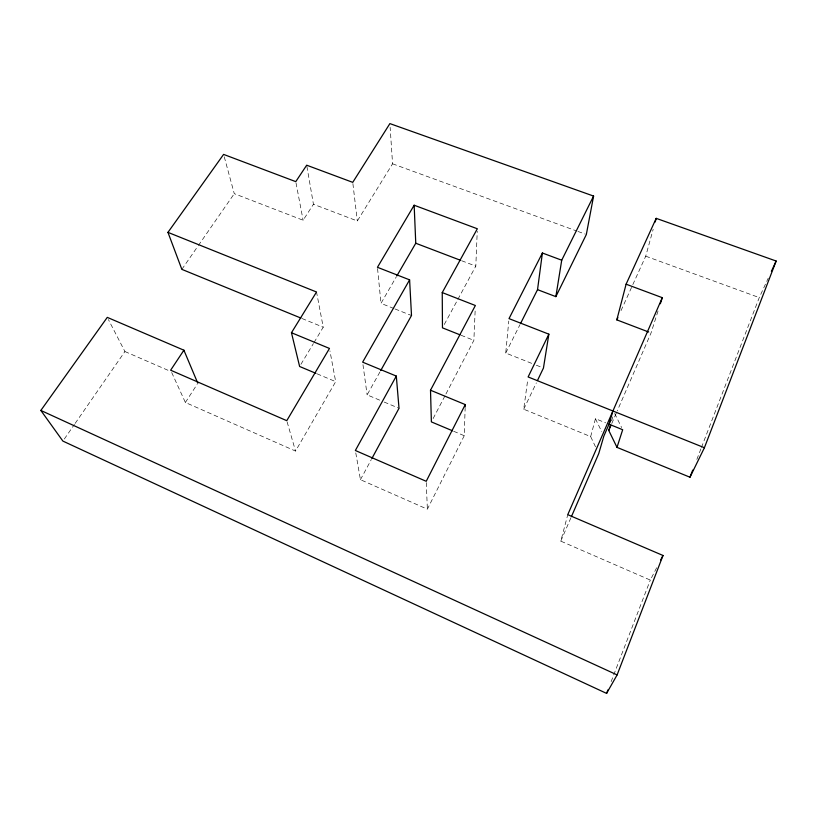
<?xml version="1.0" encoding="UTF-8"?>
<svg xmlns="http://www.w3.org/2000/svg" width="817" height="817" viewBox="0 0 817 817"><rect width="100%" height="100%" fill="white"/><g stroke="black" fill="none" stroke-linecap="round" stroke-linejoin="round"><path stroke-width="0.61" stroke-dasharray="4.08 3.06" d="M355.783 452.924L360.44 479.681L427.373 509.195L464.24 435.716L465.139 408.316M444.285 324.482L475.811 266.128L477.24 231.262M445.939 393.968L473.87 340.352L475.208 309.235M531.663 363.351L505.733 353.036L508.777 321.081M595.511 446.797L590.66 436.595L523.717 409.215L527.782 379.435M656.654 567.774L650.301 580.08L560.789 541.14L567.764 514.669M590.66 436.595L595.45 418.702L605.632 422.828M621.022 310.613L645.726 256.181L653.161 229.332M611.637 420.837L613.077 416.016M658.022 311.042L651.057 332.928L617.243 410.91M611.147 681.603L650.301 580.08M696.86 459.379L700.986 448.676M701.446 447.481L759.259 297.602L768.235 278.168M560.789 541.14L570.909 517.794M611.759 423.553L616.743 412.064M523.717 409.215L536.34 382.887M505.733 353.036L519.929 324.737M433.133 418.549L445.357 395.091M360.44 479.681L371.296 459.603M379.65 400.136L367.119 394.866L380.068 371.725M171.693 372.501L185.377 402.485L295.529 451.055L335.685 381.651L329.935 350.901M393.896 308.509L380.977 303.362L396.153 277.126M300.942 364.3L313.401 343.569M314.055 342.476L323.236 327.198L316.526 292.006M306.896 166.413L313.442 204.25L357.315 220.968L392.568 163.809L390.138 127.37M185.377 402.485L197.122 384.317M224.266 156.854L234.275 193.67L303.117 220.233L313.442 204.25M64.329 439.005L74.429 424.421M75.154 423.38L124.919 351.535L108.416 319.58M181.844 269.355L197.653 246.55M198.368 245.508L234.275 193.67M392.568 163.809L576.761 231.017M577.956 231.456L585.135 234.07M645.726 256.181L759.259 297.602M461.676 260.746L475.811 266.128M395.071 308.979L411.502 315.515M461.084 335.256L473.87 340.352M536.381 365.23L541.099 367.109M302.024 318.518L323.236 327.198M317.078 373.818L335.685 381.651M384.204 402.056L399.013 408.286M453.68 431.274L464.24 435.716M124.919 351.535L170.038 371.163M614.68 413.494L621.625 427.567M595.45 418.702L601.741 431.764M287.114 421.889L295.529 451.055M296.009 182.885L303.117 220.233M362.973 364.668L367.119 394.866M352.893 183.6L357.315 220.968M377.566 268.548L380.977 303.362M426.27 482.571L427.373 509.195"/><path stroke-width="1.23" d="M465.179 407.07L465.261 404.589L430.508 390.22L475.371 305.507L442.242 292.578L477.342 228.77L414.158 205.23L377.454 267.302L409.603 279.853L411.502 315.515L380.681 370.622M537.535 289.657L542.396 253.004L561.718 260.204L555.856 296.642L537.535 289.657L520.5 323.603M542.396 253.004L509.011 318.62L548.861 334.173L543.448 368.048L537.433 380.599M300.85 318.038L181.844 269.355L167.955 232.365L223.603 154.403L295.774 181.64L306.692 165.197L352.74 182.354L389.893 123.602L593.591 196.07L586.33 234.51L555.856 296.642M648.678 332.019L616.825 319.876L626.098 284.193L656.204 218.353L776.15 261.031L704.407 447.726L689.977 477.22L616.988 447.369L608.767 430.457L610.565 424.442M655.193 222.01L656.204 218.353M612.924 410.992L609.022 424.197L622.687 429.722L616.988 447.369M660.35 303.75L662.281 297.674L626.098 284.193M197.806 383.244L183.907 350.207L107.282 317.374L40.85 410.44L62.889 441.088L606.592 693.398L617.111 674.913L663.006 555.478L567.764 514.669L662.281 297.674M606.592 693.398L607.96 689.865M689.977 477.22L692.734 470.081M571.42 516.63L598.738 453.598L603.845 436.115L610.891 419.907M608.767 430.457L610.769 425.861M616.825 319.876L617.866 317.558M771.401 271.315L776.15 261.031M548.861 334.173L528.119 376.954L704.407 447.726M561.718 260.204L593.591 196.07M465.261 404.589L426.219 481.295L355.364 450.494L396.306 376.075L362.636 362.156L409.603 279.853M660.698 559.951L663.006 555.478M371.898 458.48L399.013 408.286L396.306 376.075M396.786 276.034L415.761 243.241L414.158 205.23M315.913 373.328L299.625 366.486L291.465 332.733L316.526 292.006L167.955 232.365M183.907 350.207L170.641 370.203L286.767 420.684L329.476 348.44L291.465 332.733M415.761 243.241L460.502 260.296M459.92 334.796L442.467 327.842L442.242 292.578M452.506 430.784L431.386 421.899L430.508 390.22M40.85 410.44L617.111 674.913"/></g></svg>
